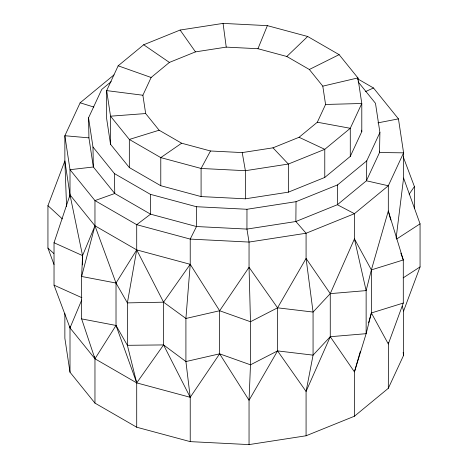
<?xml version="1.0" encoding="UTF-8"?>
<svg xmlns="http://www.w3.org/2000/svg" width="468" height="468" viewBox="0 0 468 468"><rect width="100%" height="100%" fill="white"/><g stroke="black" fill="none" stroke-linecap="round" stroke-linejoin="round"><path stroke-width="0.7" d="M402.287 306.177L403.591 311.045L403.591 355.37L388.311 388.3L354.446 416.222L306.078 435.778L249.046 444.6L190.224 441.628L136.714 427.22L136.714 382.894L116.017 325.447L116.017 283.035L94.963 225.798L70.007 194.899L64.865 160.939L64.865 135.732L80.145 102.802L114.011 74.88M358.125 81.83L375.482 103.311L379.905 132.526L366.76 160.846L337.633 184.866L296.028 201.685L246.975 209.272L246.94 229.086L249.046 242.067L249.046 267.281L250.485 321.738L250.485 364.818L249.046 400.269L249.046 444.6M296.028 201.685L295.864 221.516L306.078 233.245L306.078 258.453L313.063 312.057L313.063 355.142L306.078 391.447L306.078 435.778M337.633 184.866L337.358 204.738L354.446 213.689L354.446 238.902L366.134 290.605L366.134 333.684L354.446 371.896L354.446 416.222M366.76 160.846L366.415 180.783L337.358 204.738L295.864 221.516L246.94 229.086L196.478 226.535L150.573 214.174L114.754 193.495L93.348 166.994L88.932 137.861L88.551 117.807L101.696 89.482L111.214 81.631M379.905 132.526L379.525 152.539L366.415 180.783L388.311 185.767L388.311 210.98L390.733 220.013M88.932 137.861L64.865 135.732L70.007 169.691L70.007 194.899L82.555 255.598L81.625 276.471L81.625 318.889L94.963 358.786L94.963 403.118L136.714 427.22M88.551 117.807L92.974 147.016L114.438 173.593L150.351 194.325L196.379 206.716L196.478 226.535L190.224 239.095L190.224 264.309L185.913 318.474L185.913 361.553L190.224 397.297L190.224 441.628M69.796 197.034L70.007 194.899L54.031 242.74L54.031 285.158L70.007 327.892L94.963 358.786L136.714 382.894L190.224 397.297L219.638 353.826L219.638 310.746L190.224 264.309L136.714 249.9L94.963 225.798L94.963 200.585L70.007 169.691L93.348 166.994L92.974 147.016M396.133 238.025L403.591 178.051L403.591 152.837L398.449 118.878L373.493 87.984L357.681 78.852M388.493 342.523L388.311 388.3M330.262 293.635L306.078 258.453L277.559 307.821L277.559 350.901L306.078 391.447L330.262 336.714L330.262 293.635L354.446 238.902L371.376 269.896L371.376 312.975L388.311 343.968L403.293 303.048L403.293 259.968L388.311 210.98L371.376 269.896L366.134 290.605L330.262 293.635L313.063 312.057L277.559 307.821L250.485 321.738L219.638 310.746L185.913 318.474L163.56 302.176L136.714 249.9L136.714 224.687L150.573 214.174L150.351 194.325M403.293 303.048L371.376 312.975L366.134 333.684L330.262 336.714L313.063 355.142L277.559 350.901L250.485 364.818L219.638 353.826L185.913 361.553L163.56 344.922L127.384 345.308L116.017 325.447L81.625 318.889M360.29 351.556L354.446 371.896L330.262 336.714M368.556 322.797L369.158 320.691M369.562 319.287L371.376 312.975M403.591 311.045L420.059 266.918L420.059 223.839L403.591 178.051M54.001 264.508L47.941 248.087L47.941 205.668L64.865 160.939L66.567 206.657M257.956 48.719L286.82 56.488L309.336 69.492L322.791 86.153L325.57 104.463L317.327 122.224L299.064 137.282L272.979 147.829L242.219 152.586L210.495 150.983L181.637 143.214L159.12 130.215L145.665 113.554L142.886 95.238L151.129 77.483L169.393 62.419L195.478 51.878L226.237 47.116L257.956 48.719L267.368 25.641L307.675 36.486L339.125 54.645L357.915 77.916L361.793 103.492L361.793 131.607L350.28 156.411L324.774 177.442L288.346 192.167L245.39 198.812L201.088 196.578L160.781 185.726L129.332 167.567L110.536 144.302L106.663 118.72L106.663 90.605L118.17 65.807L143.682 44.77L180.11 30.046L223.066 23.4L267.368 25.641M82.555 264.941L82.555 255.598L94.963 225.798L81.625 276.471L116.017 283.035L127.384 302.89L127.384 345.308L136.714 382.894L163.56 344.922L163.56 302.176L190.224 264.309M81.719 300.006L70.007 327.892L70.007 372.224L94.963 403.118M210.495 150.983L201.088 168.462L201.088 196.578M277.559 350.901L249.046 400.269L219.638 353.826M116.017 283.035L136.714 249.9L127.384 302.89L163.56 302.176M116.017 325.447L94.963 358.786L94.524 356.639M219.638 310.746L249.046 267.281L277.559 307.821M409.137 194.238L414.414 186.58L403.264 156.903M286.82 56.488L307.675 36.486M181.637 143.214L160.781 157.611L160.781 185.726M396.554 239.078L420.059 223.839M403.182 277.863L420.059 266.918M309.336 69.492L339.125 54.645M365.578 91.552L373.493 87.984M371.376 269.896L403.293 259.968L400.842 253.135M159.12 130.215L129.332 139.452L110.536 116.187L106.663 90.605L142.886 95.238M322.791 86.153L357.915 77.916L357.915 80.075M377.939 122.856L398.449 118.878M145.665 113.554L110.536 116.187L110.536 144.302M325.57 104.463L361.793 103.492L350.28 128.296L350.28 156.411M196.379 206.716L246.975 209.272M317.327 122.224L350.28 128.296L324.774 149.327L288.346 164.052L245.39 170.697L201.088 168.462L160.781 157.611L129.332 139.452L129.332 167.567M80.145 102.802L93.828 107.055M118.17 65.807L151.129 77.483M54.031 242.74L82.555 255.598M54.031 285.158L81.888 297.712M299.064 137.282L324.774 149.327L324.774 177.442M143.682 44.77L169.393 62.419M47.941 205.668L62.379 218.93M47.941 248.087L53.82 253.486M272.979 147.829L288.346 164.052L288.346 192.167M180.11 30.046L195.478 51.878M163.56 344.922L190.224 397.297M242.219 152.586L245.39 170.697L245.39 198.812M379.308 151.117L379.525 152.539L403.591 152.837L388.311 185.767L354.446 213.689L306.078 233.245L249.046 242.067L190.224 239.095L136.714 224.687L94.963 200.585L114.754 193.495L114.438 173.593M403.153 352.48L403.591 355.37M361.577 130.186L361.793 131.607M69.79 326.448L70.007 327.892L69.943 326.448M70.007 372.224L64.865 338.265L64.865 313.554M223.066 23.4L226.237 47.116M414.414 186.58L414.414 208.482"/></g></svg>
